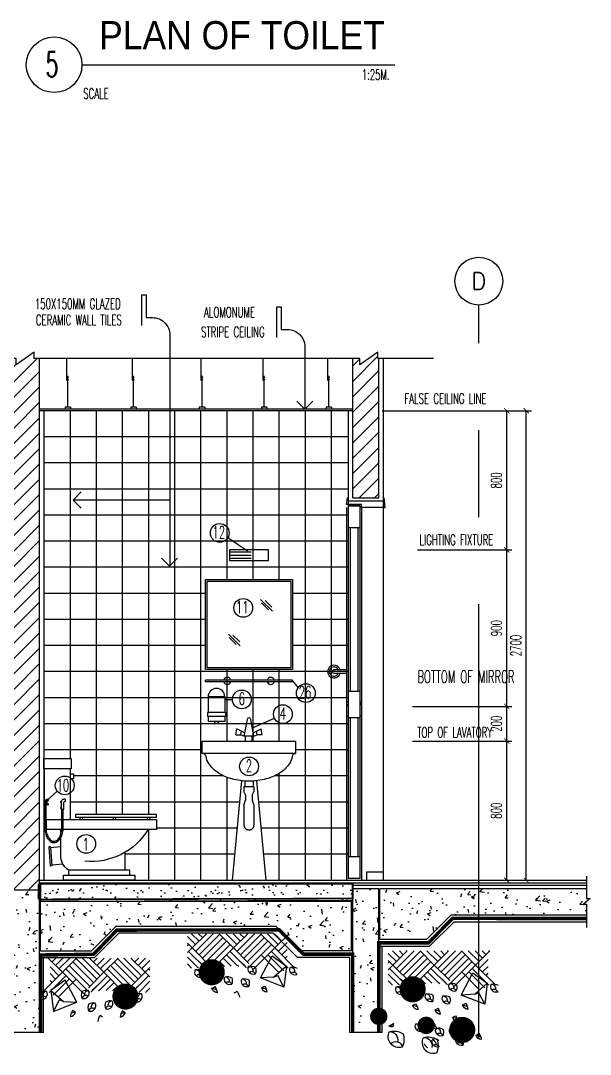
# Model space of a CAD drawing. Extents: x 417646.4 to 417675.2, y 43441 to 43460.9.
# Drawn here: x 417668.24 to 417671.51, y 43448.98 to 43454.93 of the extents above; entities that cross this region are included whole.
import ezdxf
from ezdxf.enums import TextEntityAlignment as Align

# ---------------------------------------------------------------- set-up
doc = ezdxf.new("R2010")
doc.units = 0
doc.header["$MEASUREMENT"] = 0
doc.header["$PDMODE"] = 3
doc.header["$PDSIZE"] = 0.1
doc.linetypes.add('CENTERX2', pattern=[4, 2.5, -0.5, 0.5, -0.5])
doc.linetypes.add('HIDDEN2', pattern=[0.1875, 0.125, -0.0625])
doc.layers.get('0').update_dxf_attribs({"linetype": 'CONTINUOUS'})
doc.layers.get('DEFPOINTS').update_dxf_attribs({"linetype": 'CONTINUOUS'})
for name, color, linetype in [('2', 2, 'CONTINUOUS'), ('AX', 6, 'CONTINUOUS'), ('AX-CR', 2, 'CONTINUOUS'), ('AX-TXT', 4, 'CONTINUOUS'), ('AXES', 11, 'CENTERX2'), ('Axisname', 6, 'CONTINUOUS'), ('Dimout', 4, 'CONTINUOUS'), ('DW', 7, 'CONTINUOUS'), ('ELE', 3, 'CONTINUOUS'), ('ELV', 7, 'CONTINUOUS'), ('FIX', 3, 'CONTINUOUS'), ('gravel', 11, 'CONTINUOUS'), ('Hatch', 11, 'CONTINUOUS'), ('K-FUR', 3, 'CONTINUOUS'), ('Plaster', 7, 'CONTINUOUS'), ('SANI', 2, 'CONTINUOUS'), ('Tile', 5, 'CONTINUOUS'), ('TITLE', 6, 'CONTINUOUS'), ('TXT', 2, 'CONTINUOUS'), ('TXT1', 2, 'CONTINUOUS'), ('WALL', 6, 'CONTINUOUS'), ('WallPartition', 2, 'CONTINUOUS'), ('Windows', 9, 'CONTINUOUS')]:
    doc.layers.add(name, color=color, linetype=linetype)
doc.styles.add('ROMANS', font='ROMANS.shx', dxfattribs={"width": 0.6})
doc.styles.add('TTXT', font='swisse.ttf', dxfattribs={"width": 0.6})
doc.dimstyles.new('R50', dxfattribs={"dimscale": 0, "dimtxt": 0.06, "dimasz": 0.03, "dimexe": 0.03, "dimexo": 0.03, "dimgap": 0.03, "dimtad": 1, "dimdec": 0, "dimlfac": 1000, "dimzin": 13, "dimdsep": 46, "dimtxsty": 'ROMANS', "dimblk": 'ARCHTICK', "dimcen": 0.09, "dimclrd": 4, "dimclre": 4, "dimclrt": 2, "dimadec": 0, "dimazin": 0, "dimtfac": 1, "dimtdec": 0, "dimtofl": 0, "dimtmove": 2, "dimatfit": 3, "dimldrblk": 'CLOSEDBLANK', "dimfxl": 0, "dimtolj": 1, "dimtzin": 0, "dimarcsym": 0})

# ---------------------------------------------------------------- blocks, each defined once
blk = doc.blocks.new('AXL')
at = {"layer": 'AX-CR'}
blk.add_circle((-350, 0), 350, dxfattribs=at)
at = {"layer": 'AX-TXT', "style": 'ROMANS'}
blk.add_attdef('AX', text='', height=250, dxfattribs=at).set_placement((-350, 0), align=Align.MIDDLE)
blk = doc.blocks.new('GAN')
for p, q in [((-0.0212, 0.1644), (-0.0212, 0.29)), ((-0.0155, 0.01), (-0.0155, 0.1918)), ((0, 0.01), (-0.031, 0.01)), ((-0.031, 0.01), (-0.031, 0)), ((0, 0.01), (0, 0))]:
    blk.add_line(p, q)
blk.add_lwpolyline([(-0.0118, 0.184), (-0.024, 0.1754), (-0.0113, 0.1703)])
blk = doc.blocks.new('A$C03B742BD')
at = {"layer": 'SANI'}
for p, q in [((0, 0.238), (0, 0.247)), ((0.003, 0.25), (0.01, 0.25)), ((0.1091, 0.234), (0.1003, 0.2428)), ((0.1155, 0.2404), (0.1067, 0.2492)), ((0.003, 0.235), (0.007, 0.235)), ((0.01, 0.192), (0.01, 0.232)), ((0.012, 0.19), (0.0205, 0.19)), ((0.0225, 0.192), (0.0225, 0.2375)), ((0.0225, 0.221), (0.0291, 0.197)), ((0.0225, 0.2172), (0.0282, 0.1967)), ((0.1091, 0.2324), (0.1003, 0.2237)), ((0.1155, 0.2261), (0.1067, 0.2173))]:
    blk.add_line(p, q, dxfattribs=at)
for points in [[(0.0225, 0.2283, 0.064258), (0.0248, 0.2292, 0.106392), (0.0269, 0.2311, 0.159292), (0.0277, 0.2335, 0.159292), (0.0269, 0.236, 0.106392), (0.0248, 0.2379, 0.066222), (0.0224, 0.2388, 0.057624)], [(0.12, 0.2271), (0.12, 0.09, -0.060702), (0.1156, 0.0539, -0.074102), (0.1043, 0.0264, -0.106911), (0.0852, 0.0059, -0.152771), (0.0663, 0, -0.152771), (0.0473, 0.0059, -0.106911), (0.0282, 0.0264, -0.074102), (0.0169, 0.0539, -0.060702), (0.0125, 0.09), (0.0125, 0.19)], [(0.1125, 0.2231), (0.1125, 0.09, -0.060702), (0.1083, 0.0557, -0.074102), (0.0978, 0.0302, -0.106911), (0.0809, 0.0121, -0.152771), (0.0663, 0.0075, -0.152771), (0.0516, 0.0121, -0.106911), (0.0347, 0.0302, -0.074102), (0.0242, 0.0557, -0.060702), (0.02, 0.09), (0.02, 0.19)], [(0.0225, 0.2303, 0.046557), (0.0238, 0.2309, 0.106392), (0.0253, 0.2323, 0.159292), (0.0257, 0.2335, 0.159292), (0.0253, 0.2348, 0.106392), (0.0238, 0.2362, 0.046557), (0.0225, 0.2367, 0.057624)]]:
    blk.add_lwpolyline(points, format="xyb", dxfattribs=at)
blk.add_circle((0.1163, 0.2332), 0.0072, dxfattribs=at)
for centre, radius, start, end in [((0.003, 0.247), 0.003, 90, 180), ((0.003, 0.238), 0.003, 180, 270), ((0.01, 0.2375), 0.0125, 0, 90), ((0.1035, 0.246), 0.0045, 45, 225), ((0.007, 0.232), 0.003, 0, 90), ((0.012, 0.192), 0.002, 180, 270), ((0.0205, 0.192), 0.002, 270, 0), ((0.0286, 0.1968), 0.0005, 194.53893, 16.23807), ((0.1035, 0.2205), 0.0045, 135, 315)]:
    blk.add_arc(centre, radius, start, end, dxfattribs=at)
blk = doc.blocks.new('COMP')
at = {"layer": 'FIX'}
for p, q in [((-0.0575, 0.6125), (-0.0575, 0.5833)), ((-0.0411, 0.6125), (-0.0575, 0.6125)), ((-0.0411, 0.35), (-0.0411, 0.6416)), ((0.1079, 0.35), (0.1079, 0.6416)), ((-0.0575, 0.5833), (-0.0411, 0.5833)), ((-0.5343, 0.3618), (-0.5343, 0.3792)), ((-0.5343, 0.3792), (-0.0685, 0.3792)), ((-0.5343, 0.3618), (-0.0685, 0.3618)), ((-0.4959, 0.35), (-0.4959, 0.3618)), ((-0.4825, 0.35), (-0.4825, 0.3618)), ((-0.301, 0.35), (-0.301, 0.3618)), ((-0.2876, 0.35), (-0.2876, 0.3618)), ((-0.1087, 0.35), (-0.1087, 0.3618)), ((-0.0953, 0.35), (-0.0953, 0.3618)), ((-0.0685, 0.3792), (-0.0685, 0.3618)), ((-0.5343, 0.35), (-0.5343, 0.2917)), ((0.1079, 0.35), (-0.5343, 0.35)), ((0.0971, 0.2917), (0.0971, 0.35)), ((-0.5343, 0.2917), (0.0971, 0.2917)), ((0.0146, 0.1458), (0.0146, 0.2917)), ((0.0146, 0.1914), (0.0738, 0.1873)), ((0.0741, 0.1923), (0.0665, 0.0825)), ((0.0741, 0.1923), (0.0841, 0.1916)), ((0.0841, 0.1916), (0.0765, 0.0818)), ((-0.3528, 0.1603), (-0.3528, 0.0583)), ((0.0027, 0.092), (0.0669, 0.0875)), ((0.0665, 0.0825), (0.0765, 0.0818)), ((-0.382, 0.0583), (-0.0292, 0.0583)), ((-0.382, 0.0292), (-0.382, 0.0583)), ((-0.0292, 0.0583), (-0.0292, 0.0292))]:
    blk.add_line(p, q, dxfattribs=at)
for points in [[(0.1117, 0.6416), (0.1117, 0.7), (-0.0449, 0.7), (-0.0449, 0.6416)], [(0, 0), (0, 0.0292), (-0.4111, 0.0292), (-0.4111, 0)]]:
    blk.add_lwpolyline(points, close=True, dxfattribs=at)
for centre, radius, start, end in [((-0.1594, 0.4916), 0.3837, 211.41144, 275.3446), ((-0.0802, 0.1385), 0.0951, 302.4712, 4.3987)]:
    blk.add_arc(centre, radius, start, end, dxfattribs=at)
blk = doc.blocks.new('A$C753C42D5')
at = {"layer": 'SANI', "linetype": 'Continuous'}
for p, q in [((0.2568, 0.9248), (0.2394, 0.8287)), ((0.2968, 0.8287), (0.2793, 0.9248)), ((0.1923, 0.8373), (0.1985, 0.8714)), ((0.1923, 0.8373), (0.2215, 0.8373)), ((0.225, 0.8568), (0.1985, 0.8714)), ((0.2215, 0.8373), (0.225, 0.8568)), ((0.2394, 0.8287), (0.2215, 0.8373)), ((0.2429, 0.8483), (0.225, 0.8568)), ((0.2933, 0.8483), (0.3112, 0.8568)), ((0.2968, 0.8287), (0.3147, 0.8373)), ((0.3112, 0.8568), (0.3377, 0.8714)), ((0.3147, 0.8373), (0.3112, 0.8568)), ((0.3439, 0.8373), (0.3147, 0.8373)), ((0.3439, 0.8373), (0.3377, 0.8714)), ((0.2968, 0.8287), (0.2394, 0.8287)), ((0.2489, 0.8), (0.2489, 0.8287)), ((0.2872, 0.8), (0.2872, 0.8287)), ((0.2252, 0.5724), (0.1713, 0)), ((0.3109, 0.5724), (0.3648, 0))]:
    blk.add_line(p, q, dxfattribs=at)
at = {"layer": 'SANI', "linetype": 'HIDDEN2'}
for p, q in [((0.2968, 0.5382), (0.2394, 0.5382)), ((0.2394, 0.5382), (0.2394, 0.5094)), ((0.2441, 0.57), (0.2441, 0.5382)), ((0.292, 0.57), (0.292, 0.5382)), ((0.2968, 0.5382), (0.2968, 0.5094)), ((0.2394, 0.5094), (0.2489, 0.4903)), ((0.2489, 0.4903), (0.2489, 0.4616)), ((0.2872, 0.4903), (0.2968, 0.5094)), ((0.2872, 0.4903), (0.2872, 0.4616)), ((0.2394, 0.4328), (0.2489, 0.4616)), ((0.2394, 0.4328), (0.2394, 0.3179)), ((0.2872, 0.4616), (0.2968, 0.4328)), ((0.2968, 0.4328), (0.2968, 0.3179))]:
    blk.add_line(p, q, dxfattribs=at)
at = {"layer": 'SANI', "linetype": 'Continuous'}
blk.add_lwpolyline([(0.5362, 0.8), (0.5362, 0.789), (0.5362, 0.7282), (0, 0.7282), (0, 0.789), (0, 0.8)], close=True, dxfattribs=at)
for points in [[(0.517, 0.7282, -0.000994), (0.517, 0.7278, -0.145509)], [(0.5158, 0.7124, -0.107261), (0.5003, 0.6716, -0.107169), (0.4442, 0.6162, -0.077294), (0.3677, 0.5829, -0.06439), (0.2685, 0.57, -0.06439), (0.1694, 0.5829, -0.077294), (0.0929, 0.6162, -0.107169), (0.0368, 0.6716, -0.107938), (0.0212, 0.7126, -0.000994)]]:
    blk.add_lwpolyline(points, format="xyb", dxfattribs=at)
for centre, radius, start, end in [((0.2681, 0.9226), 0.0115, 9.52728, 170.47272), ((0.0024, 0.709), 0.0191, 10.80776, 88.49148), ((0.5347, 0.709), 0.0191, 89.19364, 170.01956)]:
    blk.add_arc(centre, radius, start, end, dxfattribs=at)
at = {"layer": 'SANI', "linetype": 'HIDDEN2'}
blk.add_arc((0.2681, 0.3179), 0.0287, 180, 0, dxfattribs=at)
blk = doc.blocks.new('A$C22107CF4')
for p, q in [((0.1286, 0.2837), (0.0467, 0.3655)), ((0.0494, 0.3629), (0.052, 0.3655)), ((0.0692, 0.3431), (0.0916, 0.3655)), ((0.089, 0.3233), (0.1312, 0.3655)), ((0.1088, 0.3035), (0.1708, 0.3655)), ((0.1286, 0.2837), (0.2104, 0.3655)), ((0.3266, 0.2441), (0.2078, 0.3629)), ((0.3464, 0.2639), (0.2447, 0.3655)), ((0.3662, 0.2837), (0.2843, 0.3655)), ((0.287, 0.3629), (0.2896, 0.3655)), ((0.3068, 0.3431), (0.3292, 0.3655)), ((0.3266, 0.3233), (0.3688, 0.3655)), ((0.3464, 0.3035), (0.4084, 0.3655)), ((0.3662, 0.2837), (0.448, 0.3655)), ((0.5642, 0.2441), (0.4454, 0.3629)), ((0.584, 0.2639), (0.4823, 0.3655)), ((0.6038, 0.2837), (0.5219, 0.3655)), ((0.5246, 0.3629), (0.5272, 0.3655)), ((0.5444, 0.3431), (0.5668, 0.3655)), ((0.5642, 0.3233), (0.6064, 0.3655)), ((0.1088, 0.2639), (0.0574, 0.3153)), ((0.2844, 0.1675), (0.1484, 0.3035)), ((0.287, 0.2045), (0.1682, 0.3233)), ((0.3068, 0.2243), (0.188, 0.3431)), ((0.5048, 0.1847), (0.386, 0.3035)), ((0.5246, 0.2045), (0.4058, 0.3233)), ((0.5444, 0.2243), (0.4256, 0.3431)), ((0.584, 0.3035), (0.6308, 0.3504)), ((0.6038, 0.2837), (0.6308, 0.3108)), ((0.6308, 0.2962), (0.6236, 0.3035)), ((0.0126, 0.1677), (0.1286, 0.2837)), ((0.0522, 0.1677), (0.1484, 0.2639)), ((0.089, 0.2441), (0.0574, 0.2757)), ((0.0761, 0.152), (0.1682, 0.2441)), ((0.1077, 0.144), (0.2078, 0.2441)), ((0.2522, 0.1601), (0.1286, 0.2837)), ((0.2775, 0.195), (0.3662, 0.2837)), ((0.2911, 0.169), (0.386, 0.2639)), ((0.3425, 0.1808), (0.4058, 0.2441)), ((0.4822, 0.1677), (0.3662, 0.2837)), ((0.4877, 0.1677), (0.6038, 0.2837)), ((0.5273, 0.1677), (0.6236, 0.2639)), ((0.6308, 0.2566), (0.6038, 0.2837)), ((0.0692, 0.2243), (0.0574, 0.2361)), ((0.2998, 0.1806), (0.3237, 0.2045)), ((0.335, 0.1762), (0.3435, 0.1847)), ((0.3799, 0.1786), (0.4256, 0.2243)), ((0.4173, 0.1764), (0.4454, 0.2045)), ((0.4547, 0.1742), (0.4652, 0.1847)), ((0.4927, 0.1359), (0.5613, 0.2045)), ((0.5669, 0.1677), (0.6308, 0.2316)), ((0.6065, 0.1677), (0.6308, 0.192))]:
    blk.add_line(p, q)
for points in [[(0.0766, 0.0585), (0.2116, 0.111), (0.1441, 0.2385), (0.0616, 0.1785), (0.0766, 0.0585), (0.1112, 0.1244)], [(0.1343, 0.1163), (0.2116, 0.111), (0.1441, 0.2385), (0.0616, 0.1785), (0.1343, 0.1163), (0.1112, 0.1244)]]:
    blk.add_lwpolyline(points)
for centre, radius, start, end in [((0.2666, 0.1288), 0.0509, 76.03216, 121.14052), ((0.0263, 0.124), 0.0509, 76.03216, 121.14052), ((0.0105, 0.1589), 0.0317, 253.70906, 27.40145), ((0.0207, 0.1257), 0.0193, 42.45997, 171.80435), ((0.0385, 0.1494), 0.024, 89.57083, 192.73345), ((0.2876, 0.1547), 0.0506, 159.5756, 205.15216), ((0.2507, 0.1636), 0.0317, 253.70906, 27.40145), ((0.261, 0.1305), 0.0193, 42.45997, 171.80435), ((0.2787, 0.1542), 0.024, 89.57083, 192.73345), ((0.4022, 0.0685), 0.0509, 76.03216, 121.14052), ((0.5929, 0.1359), 0.0506, 159.5756, 205.15216), ((0.5718, 0.1099), 0.0509, 76.03216, 121.14052), ((0.556, 0.1448), 0.0317, 253.70906, 27.40145), ((0.5662, 0.1116), 0.0193, 42.45997, 171.80435), ((0.5839, 0.1354), 0.024, 89.57083, 192.73345), ((0.2409, 0.024), 0.0669, 143.51132, 175.91913), ((-0.5126, -1.1654), 1.4144, 59.59064, 60.35176), ((0.3258, 0.0823), 0.0506, 159.5756, 205.15216), ((0.3047, 0.0563), 0.0509, 76.03216, 121.14052), ((0.2889, 0.0912), 0.0317, 253.70906, 27.40145), ((0.2991, 0.058), 0.0193, 42.45997, 171.80435), ((0.3168, 0.0818), 0.024, 89.57083, 192.73345), ((0.4233, 0.0945), 0.0506, 159.5756, 205.15216), ((0.3864, 0.1034), 0.0317, 253.70906, 27.40145), ((0.3966, 0.0702), 0.0193, 42.45997, 171.80435), ((0.4143, 0.0939), 0.024, 89.57083, 192.73345), ((0.5272, 0.0216), 0.0669, 143.51132, 175.91913), ((-0.2263, -1.1678), 1.4144, 59.59064, 60.35176), ((0.1707, 0.0622), 0.0336, 275.8828, 346.64304), ((0.1707, 0.0622), 0.0336, 275.8828, 346.64304), ((0.2198, -0.0514), 0.1071, 98.87649, 112.94629), ((0.3991, -0.0048), 0.0669, 143.51132, 175.91913), ((-0.3544, -1.1942), 1.4144, 59.59064, 60.35176), ((0.457, 0.0598), 0.0336, 275.8828, 346.64304), ((0.457, 0.0598), 0.0336, 275.8828, 346.64304), ((0.5062, -0.0538), 0.1071, 98.87649, 112.94629)]:
    blk.add_arc(centre, radius, start, end)
at = {"layer": 'Hatch', "const_width": 0.075}
blk.add_lwpolyline([(0.4534, 0.144, 1), (0.5284, 0.144, 1)], format="xyb", close=True, dxfattribs=at)
blk = doc.blocks.new('A$C53BB0ABE')
for p, q in [((0.1286, 0.5089), (0.0467, 0.5908)), ((0.0494, 0.5881), (0.052, 0.5908)), ((0.1088, 0.4891), (0.0574, 0.5405)), ((0.0692, 0.5683), (0.0916, 0.5908)), ((0.089, 0.5485), (0.1312, 0.5908)), ((0.1088, 0.5287), (0.1708, 0.5908)), ((0.1286, 0.5089), (0.2104, 0.5908)), ((0.287, 0.4297), (0.1682, 0.5485)), ((0.3068, 0.4495), (0.188, 0.5683)), ((0.3266, 0.4693), (0.2078, 0.5881)), ((0.3464, 0.4891), (0.2447, 0.5908)), ((0.3662, 0.5089), (0.2843, 0.5908)), ((0.287, 0.5881), (0.2896, 0.5908)), ((0.3068, 0.5683), (0.3292, 0.5908)), ((0.3266, 0.5485), (0.3688, 0.5908)), ((0.3464, 0.5287), (0.4084, 0.5908)), ((0.3662, 0.5089), (0.448, 0.5908)), ((0.5246, 0.4297), (0.4058, 0.5485)), ((0.5444, 0.4495), (0.4256, 0.5683)), ((0.5642, 0.4693), (0.4454, 0.5881)), ((0.584, 0.4891), (0.4823, 0.5908)), ((0.6038, 0.5089), (0.5219, 0.5908)), ((0.5246, 0.5881), (0.5272, 0.5908)), ((0.5444, 0.5683), (0.5668, 0.5908)), ((0.5642, 0.5485), (0.6064, 0.5908)), ((0.584, 0.5287), (0.6308, 0.5756)), ((0.6038, 0.5089), (0.6308, 0.536)), ((0.0126, 0.3929), (0.1286, 0.5089)), ((0.0522, 0.3929), (0.1484, 0.4891)), ((0.089, 0.4693), (0.0574, 0.5009)), ((0.2522, 0.3853), (0.1286, 0.5089)), ((0.2844, 0.3927), (0.1484, 0.5287)), ((0.2775, 0.4202), (0.3662, 0.5089)), ((0.2911, 0.3942), (0.386, 0.4891)), ((0.4822, 0.3929), (0.3662, 0.5089)), ((0.5048, 0.4099), (0.386, 0.5287)), ((0.4877, 0.3929), (0.6038, 0.5089)), ((0.5273, 0.3929), (0.6236, 0.4891)), ((0.6308, 0.4819), (0.6038, 0.5089)), ((0.6308, 0.5215), (0.6236, 0.5287)), ((0.0692, 0.4495), (0.0574, 0.4613)), ((0.0761, 0.3773), (0.1682, 0.4693)), ((0.1077, 0.3692), (0.2078, 0.4693)), ((0.2998, 0.4059), (0.3237, 0.4297)), ((0.3425, 0.406), (0.4058, 0.4693)), ((0.3799, 0.4038), (0.4256, 0.4495)), ((0.4173, 0.4017), (0.4454, 0.4297)), ((0.4927, 0.3612), (0.5613, 0.4297)), ((0.5669, 0.3929), (0.6308, 0.4568)), ((0.6065, 0.3929), (0.6308, 0.4172)), ((0.335, 0.4014), (0.3435, 0.4099)), ((0.4547, 0.3995), (0.4652, 0.4099)), ((0.6038, 0.1716), (0.5993, 0.1716)), ((0.5993, 0.1716), (0.5993, 0.17)), ((0.5993, 0.17), (0.6008, 0.17)), ((0.6008, 0.17), (0.6008, 0.1685)), ((0.6023, 0.1655), (0.6023, 0.1579)), ((0.6023, 0.1579), (0.6054, 0.1564)), ((0.6054, 0.17), (0.6038, 0.1716)), ((0.6069, 0.1685), (0.6054, 0.17)), ((0.6054, 0.1564), (0.6069, 0.1549)), ((0.6084, 0.167), (0.6069, 0.1685)), ((0.6069, 0.1549), (0.6084, 0.1534)), ((0.6099, 0.167), (0.6084, 0.167)), ((0.6084, 0.1534), (0.6175, 0.1534)), ((0.6114, 0.1655), (0.6099, 0.167)), ((0.6129, 0.164), (0.6114, 0.1655)), ((0.616, 0.164), (0.6129, 0.164)), ((0.6175, 0.1625), (0.616, 0.164)), ((0.6205, 0.1625), (0.6175, 0.1625)), ((0.6175, 0.1534), (0.619, 0.1549)), ((0.619, 0.1549), (0.622, 0.1549)), ((0.6205, 0.1609), (0.6205, 0.1625)), ((0.6236, 0.1609), (0.6205, 0.1609)), ((0.622, 0.1564), (0.6236, 0.1579)), ((0.622, 0.1549), (0.622, 0.1564)), ((0.6236, 0.1579), (0.6236, 0.1609)), ((0.1652, 0.1106), (0.1667, 0.1091)), ((0.1667, 0.1091), (0.1758, 0.1091)), ((0.1758, 0.1091), (0.1773, 0.1106)), ((0.1773, 0.1106), (0.1804, 0.1106)), ((0.4049, 0.033), (0.4273, 0.0554))]:
    blk.add_line(p, q)
for points in [[(0.0766, 0.2837), (0.2116, 0.3362), (0.1441, 0.4638), (0.0616, 0.4038), (0.0766, 0.2837), (0.1112, 0.3497)], [(0.1343, 0.3416), (0.2116, 0.3362), (0.1441, 0.4638), (0.0616, 0.4038), (0.1343, 0.3416), (0.1112, 0.3497)]]:
    blk.add_lwpolyline(points)
for centre, radius, start, end in [((0.0263, 0.3493), 0.0509, 76.03216, 121.14052), ((0.0105, 0.3841), 0.0317, 253.70906, 27.40145), ((0.0207, 0.3509), 0.0193, 42.45997, 171.80435), ((0.0385, 0.3747), 0.024, 89.57083, 192.73345), ((0.2876, 0.38), 0.0506, 159.5756, 205.15216), ((0.2666, 0.354), 0.0509, 76.03216, 121.14052), ((0.2507, 0.3889), 0.0317, 253.70906, 27.40145), ((0.261, 0.3557), 0.0193, 42.45997, 171.80435), ((0.2787, 0.3794), 0.024, 89.57083, 192.73345), ((0.5929, 0.3611), 0.0506, 159.5756, 205.15216), ((0.5718, 0.3352), 0.0509, 76.03216, 121.14052), ((0.556, 0.37), 0.0317, 253.70906, 27.40145), ((0.5839, 0.3606), 0.024, 89.57083, 192.73345), ((0.3258, 0.3075), 0.0506, 159.5756, 205.15216), ((0.3047, 0.2816), 0.0509, 76.03216, 121.14052), ((0.2889, 0.3164), 0.0317, 253.70906, 27.40145), ((0.2991, 0.2833), 0.0193, 42.45997, 171.80435), ((0.3168, 0.307), 0.024, 89.57083, 192.73345), ((0.4233, 0.3197), 0.0506, 159.5756, 205.15216), ((0.4022, 0.2938), 0.0509, 76.03216, 121.14052), ((0.3864, 0.3286), 0.0317, 253.70906, 27.40145), ((0.3966, 0.2954), 0.0193, 42.45997, 171.80435), ((0.4143, 0.3192), 0.024, 89.57083, 192.73345), ((0.5662, 0.3369), 0.0193, 42.45997, 171.80435), ((0.2409, 0.2493), 0.0669, 143.51132, 175.91913), ((0.1707, 0.2874), 0.0336, 275.8828, 346.64304), ((0.1707, 0.2874), 0.0336, 275.8828, 346.64304), ((0.2198, 0.1738), 0.1071, 98.87649, 112.94629), ((-0.5126, -0.9402), 1.4144, 59.59064, 60.35176), ((0.3991, 0.2205), 0.0669, 143.51132, 175.91913), ((0.3289, 0.2586), 0.0336, 275.8828, 346.64304), ((0.3289, 0.2586), 0.0336, 275.8828, 346.64304), ((0.3781, 0.145), 0.1071, 98.87649, 112.94629), ((-0.3544, -0.969), 1.4144, 59.59064, 60.35176), ((0.5272, 0.2468), 0.0669, 143.51132, 175.91913), ((0.457, 0.285), 0.0336, 275.8828, 346.64304), ((0.457, 0.285), 0.0336, 275.8828, 346.64304), ((0.5062, 0.1714), 0.1071, 98.87649, 112.94629), ((-0.2263, -0.9426), 1.4144, 59.59064, 60.35176), ((0.2342, 0.1849), 0.0506, 159.5756, 205.15216), ((0.1973, 0.1938), 0.0317, 253.70906, 27.40145), ((0.2076, 0.1607), 0.0193, 42.45997, 171.80435), ((0.2974, 0.1777), 0.0669, 143.51132, 175.91913), ((0.2272, 0.2159), 0.0336, 275.8828, 346.64304), ((0.2272, 0.2159), 0.0336, 275.8828, 346.64304), ((0.2764, 0.1023), 0.1071, 98.87649, 112.94629), ((-0.4561, -1.0117), 1.4144, 59.59064, 60.35176), ((0.2641, 0.1182), 0.0309, 145.67748, 215.12966), ((0.2643, 0.1135), 0.0339, 70.06393, 139.32745), ((0.2477, 0.1308), 0.0317, 253.70906, 27.40145), ((0.2757, 0.1214), 0.024, 89.57083, 192.73345), ((0.364, 0.1228), 0.0506, 159.5756, 205.15216), ((0.343, 0.0969), 0.0509, 76.03216, 121.14052), ((0.3271, 0.1317), 0.0317, 253.70906, 27.40145), ((0.3551, 0.1223), 0.024, 89.57083, 192.73345), ((0.4217, 0.1339), 0.0669, 143.51132, 175.91913), ((0.3515, 0.172), 0.0336, 275.8828, 346.64304), ((0.3515, 0.172), 0.0336, 275.8828, 346.64304), ((0.4007, 0.0584), 0.1071, 98.87649, 112.94629), ((-0.3318, -1.0556), 1.4144, 59.59064, 60.35176), ((0.4809, 0.1473), 0.0506, 159.5756, 205.15216), ((0.444, 0.1562), 0.0317, 253.70906, 27.40145), ((0.4542, 0.123), 0.0193, 42.45997, 171.80435), ((0.4719, 0.1468), 0.024, 89.57083, 192.73345), ((0.5997, 0.0276), 0.1018, 76.03216, 121.14052), ((0.568, 0.0973), 0.0634, 253.70906, 27.40145), ((0.6239, 0.0785), 0.048, 89.57083, 192.73345), ((0.1633, 0.075), 0.0669, 143.51132, 175.91913), ((0.0931, 0.1132), 0.0336, 275.8828, 346.64304), ((0.0931, 0.1132), 0.0336, 275.8828, 346.64304), ((0.1423, -0.0004), 0.1071, 98.87649, 112.94629), ((-0.5902, -1.1144), 1.4144, 59.59064, 60.35176), ((0.247, 0.0605), 0.0669, 143.51132, 175.91913), ((0.1768, 0.0987), 0.0336, 275.8828, 346.64304), ((0.1768, 0.0987), 0.0336, 275.8828, 346.64304), ((0.2259, -0.0149), 0.1071, 98.87649, 112.94629), ((-0.5065, -1.1289), 1.4144, 59.59064, 60.35176), ((0.2488, 0.0686), 0.0506, 159.5756, 205.15216), ((0.2277, 0.0426), 0.0509, 76.03216, 121.14052), ((0.2119, 0.0775), 0.0317, 253.70906, 27.40145), ((0.2221, 0.0443), 0.0193, 42.45997, 171.80435), ((0.2398, 0.0681), 0.024, 89.57083, 192.73345), ((0.258, 0.0977), 0.0193, 42.45997, 171.80435), ((0.3374, 0.0986), 0.0193, 42.45997, 171.80435), ((0.347, 0.0689), 0.0317, 253.70906, 27.40145), ((0.3641, 0.0592), 0.0267, 65.59916, 147.40224), ((0.4454, 0.0455), 0.1012, 159.5756, 205.15216), ((0.4033, -0.0063), 0.1018, 76.03216, 121.14052), ((0.5126, -0.0328), 0.1801, 139.75143, 152.5428), ((0.3716, 0.0634), 0.0634, 253.70906, 27.40145), ((0.4275, 0.0445), 0.048, 89.57083, 192.73345), ((0.6418, 0.0795), 0.1012, 159.5756, 205.15216), ((0.5884, 0.031), 0.0386, 42.45997, 171.80435), ((0.3603, 0.0256), 0.0257, 64.36812, 149.89619)]:
    blk.add_arc(centre, radius, start, end)
at = {"layer": 'Hatch'}
for points, const_width in [([(0.4534, 0.3692, 1), (0.5284, 0.3692, 1)], 0.075), ([(0.6603, 0.2138, 1), (0.7103, 0.2138, 1)], 0.05), ([(0.1682, 0.136, 1), (0.2432, 0.136, 1)], 0.075), ([(0.3881, 0.162, 1), (0.4381, 0.162, 1)], 0.05)]:
    blk.add_lwpolyline(points, format="xyb", close=True, dxfattribs=dict(at, const_width=const_width))
blk = doc.blocks.new('walling')
at = {"layer": 'ELV'}
blk.add_line((0.1363, -1.1797), (-0.4198, -1.1797), dxfattribs=at)
blk.add_lwpolyline([(-0.025, -0.176), (-0.025, 0), (0, 0), (0, -0.1306), (0.0363, -0.1306, -0.414214), (0.1363, -0.2306), (0.1363, -1.5582)], format="xyb", dxfattribs=at)
at = {"layer": 'WALL'}
for p, q in [((-0.4198, -1.1797), (-0.3736, -1.1334)), ((-0.4198, -1.1797), (-0.3736, -1.2259)), ((0.1345, -1.56), (0.0882, -1.5137)), ((0.1345, -1.56), (0.1808, -1.5137))]:
    blk.add_line(p, q, dxfattribs=at)
at = {"layer": 'TXT', "style": 'ROMANS', "width": 0.6}
for s, p in [('150X150MM GLAZED', (-0.639, -0.0816)), ('CERAMIC WALL TILES', (-0.6331, -0.1746))]:
    blk.add_text(s, height=0.06, dxfattribs=at).set_placement(p)
blk = doc.blocks.new('_ARCHTICK')
at = {"color": 0, "linetype": 'ByBlock', "const_width": 0.15}
blk.add_lwpolyline([(-0.5, -0.5), (0.5, 0.5)], dxfattribs=at)
blk = doc.blocks.new('*D166')
at = {"layer": 'DEFPOINTS', "color": 0}
for p in [(417670.459, 43450.7852), (417671.031, 43450.7852), (417670.2852, 43449.9849)]:
    blk.add_point(p, dxfattribs=at)
at = {"layer": 'Dimout', "color": 4, "lineweight": -2}
for p, q in [((417670.489, 43450.7852), (417671.061, 43450.7852)), ((417671.031, 43449.9849), (417671.031, 43450.7852)), ((417670.3152, 43449.9849), (417671.061, 43449.9849))]:
    blk.add_line(p, q, dxfattribs=at)
at = {"layer": 'Dimout', "color": 4, "lineweight": -2, "xscale": 0.03, "yscale": 0.03, "zscale": 0.03}
for p, rotation in [((417671.031, 43450.7852), 90), ((417671.031, 43449.9849), 270)]:
    blk.add_blockref('_ARCHTICK', p, dxfattribs=dict(at, rotation=rotation))
at = {"layer": 'Dimout', "color": 2, "insert": (417670.971, 43450.385), "char_height": 0.06, "attachment_point": 5, "rotation": 90, "style": 'ROMANS'}
blk.add_mtext('\\A1;800', dxfattribs=at)
blk = doc.blocks.new('_ClosedBlank')
at = {"color": 0, "linetype": 'ByBlock', "lineweight": -2}
for p, q in [((-1, 0.17), (0, 0)), ((-1, 0.17), (-1, -0.17)), ((0, 0), (-1, -0.17))]:
    blk.add_line(p, q, dxfattribs=at)
blk = doc.blocks.new('*D167')
at = {"layer": 'DEFPOINTS', "color": 0}
for p in [(417670.459, 43450.9852), (417671.031, 43450.9852), (417670.459, 43450.7852)]:
    blk.add_point(p, dxfattribs=at)
at = {"layer": 'Dimout', "color": 4, "lineweight": -2}
for p, q in [((417670.489, 43450.9852), (417671.061, 43450.9852)), ((417671.031, 43450.7852), (417671.031, 43450.9852)), ((417670.489, 43450.7852), (417671.061, 43450.7852))]:
    blk.add_line(p, q, dxfattribs=at)
at = {"layer": 'Dimout', "color": 4, "lineweight": -2, "xscale": 0.03, "yscale": 0.03, "zscale": 0.03}
for p, rotation in [((417671.031, 43450.9852), 90), ((417671.031, 43450.7852), 270)]:
    blk.add_blockref('_ARCHTICK', p, dxfattribs=dict(at, rotation=rotation))
at = {"layer": 'Dimout', "color": 2, "insert": (417670.971, 43450.8852), "char_height": 0.06, "attachment_point": 5, "rotation": 90, "style": 'ROMANS'}
blk.add_mtext('\\A1;200', dxfattribs=at)
blk = doc.blocks.new('*D168')
at = {"layer": 'DEFPOINTS', "color": 0}
for p in [(417670.489, 43451.8848), (417671.031, 43451.8848), (417670.459, 43450.9852)]:
    blk.add_point(p, dxfattribs=at)
at = {"layer": 'Dimout', "color": 4, "lineweight": -2}
for p, q in [((417670.519, 43451.8848), (417671.061, 43451.8848)), ((417671.031, 43450.9852), (417671.031, 43451.8848)), ((417670.489, 43450.9852), (417671.061, 43450.9852))]:
    blk.add_line(p, q, dxfattribs=at)
at = {"layer": 'Dimout', "color": 4, "lineweight": -2, "xscale": 0.03, "yscale": 0.03, "zscale": 0.03}
for p, rotation in [((417671.031, 43451.8848), 90), ((417671.031, 43450.9852), 270)]:
    blk.add_blockref('_ARCHTICK', p, dxfattribs=dict(at, rotation=rotation))
at = {"layer": 'Dimout', "color": 2, "insert": (417670.971, 43451.435), "char_height": 0.06, "attachment_point": 5, "rotation": 90, "style": 'ROMANS'}
blk.add_mtext('\\A1;900', dxfattribs=at)
blk = doc.blocks.new('*D169')
at = {"layer": 'DEFPOINTS', "color": 0}
for p in [(417670.2852, 43452.6849), (417671.031, 43452.6849), (417670.489, 43451.8848)]:
    blk.add_point(p, dxfattribs=at)
at = {"layer": 'Dimout', "color": 4, "lineweight": -2}
for p, q in [((417670.3152, 43452.6849), (417671.061, 43452.6849)), ((417671.031, 43451.8848), (417671.031, 43452.6849)), ((417670.519, 43451.8848), (417671.061, 43451.8848))]:
    blk.add_line(p, q, dxfattribs=at)
at = {"layer": 'Dimout', "color": 4, "lineweight": -2, "xscale": 0.03, "yscale": 0.03, "zscale": 0.03}
for p, rotation in [((417671.031, 43452.6849), 90), ((417671.031, 43451.8848), 270)]:
    blk.add_blockref('_ARCHTICK', p, dxfattribs=dict(at, rotation=rotation))
at = {"layer": 'Dimout', "color": 2, "insert": (417670.971, 43452.2848), "char_height": 0.06, "attachment_point": 5, "rotation": 90, "style": 'ROMANS'}
blk.add_mtext('\\A1;800', dxfattribs=at)
blk = doc.blocks.new('*D170')
at = {"layer": 'DEFPOINTS', "color": 0}
for p in [(417670.489, 43452.6849), (417671.1434, 43452.6849), (417670.489, 43449.9849)]:
    blk.add_point(p, dxfattribs=at)
at = {"layer": 'Dimout', "color": 4, "lineweight": -2}
for p, q in [((417670.519, 43452.6849), (417671.1734, 43452.6849)), ((417671.1434, 43449.9849), (417671.1434, 43452.6849)), ((417670.519, 43449.9849), (417671.1734, 43449.9849))]:
    blk.add_line(p, q, dxfattribs=at)
at = {"layer": 'Dimout', "color": 4, "lineweight": -2, "xscale": 0.03, "yscale": 0.03, "zscale": 0.03}
for p, rotation in [((417671.1434, 43452.6849), 90), ((417671.1434, 43449.9849), 270)]:
    blk.add_blockref('_ARCHTICK', p, dxfattribs=dict(at, rotation=rotation))
at = {"layer": 'Dimout', "color": 2, "insert": (417671.0834, 43451.3349), "char_height": 0.06, "attachment_point": 5, "rotation": 90, "style": 'ROMANS'}
blk.add_mtext('\\A1;2700', dxfattribs=at)
blk = doc.blocks.new('ceil')
at = {"layer": 'ELV'}
blk.add_lwpolyline([(-0.1613, 0.4121), (-0.1613, 0.5881), (-0.1363, 0.5881), (-0.1363, 0.4575), (-0.1, 0.4575, -0.414214), (0, 0.3575), (0, 0)], format="xyb", dxfattribs=at)
at = {"layer": 'WALL'}
blk.add_lwpolyline([(0.0463, 0.0463), (0, 0), (-0.0463, 0.0463)], dxfattribs=at)
at = {"layer": 'TXT', "style": 'ROMANS', "width": 0.6}
for s, p in [('ALOMONUME', (-0.5788, 0.5268)), (' STRIPE CEILING', (-0.6209, 0.4135))]:
    blk.add_text(s, height=0.06, dxfattribs=at).set_placement(p)

msp = doc.modelspace()

# ---------------------------------------------------------------- hatches: boundary and pattern name
at = {"layer": 'Hatch'}
h = msp.add_hatch(dxfattribs=at)
h.set_pattern_fill('ANSI31', color=256, scale=0.5, style=0)
h.set_pattern_definition([(45, (-96.415513, -53.1361), (-0.044194173824, 0.044194173824), [])])
h.paths.add_polyline_path([(417670.2956, 43452.9849), (417670.2901, 43452.9849), (417670.2901, 43453.0221), (417670.1872, 43452.9493), (417670.1872, 43452.9849), (417670.1456, 43452.9849), (417670.1456, 43452.1849), (417670.2956, 43452.1849)])
h.paths.add_polyline_path([(417668.3456, 43452.9849), (417668.3144, 43452.9849), (417668.3144, 43453.0221), (417668.2114, 43452.9493), (417668.2114, 43452.9849), (417668.1956, 43452.9849), (417668.1956, 43449.9299), (417668.3456, 43449.9299), (417668.3456, 43449.9649)])
at = {"layer": 'Windows'}
h = msp.add_hatch(dxfattribs=at)
h.set_pattern_fill('AR-SAND', color=256, scale=0.05, style=0)
h.set_pattern_definition([(37.5, (-96.41551, -53.1361), (-0.003149667905, 0.09634118845), [0, -0.076, 0, -0.085, 0, -0.08125]), (7.5, (-96.41551, -53.1361), (0.088488835263, 0.14110730326), [0, -0.041, 0, -0.0685, 0, -0.02625]), (327.5, (-96.47701, -53.1361), (0.155707093088, 0.000282952677), [0, -0.025, 0, -0.09, 0, -0.1175]), (317.5, (-96.47701, -53.1361), (0.15030633023, 0.043883778247), [0, -0.0125, 0, -0.059, 0, -0.0675])])
h.paths.add_polyline_path([(417670.1456, 43449.9649), (417668.3512, 43449.9649), (417668.3512, 43449.8649), (417670.1456, 43449.8649)])
h = msp.add_hatch(dxfattribs=at)
h.set_pattern_fill('AR-CONC', color=256, scale=0.03, style=0)
h.set_pattern_definition([(50, (-96.41551, -53.1361), (0.21517805478, -0.018825640495), [0.0225, -0.2475]), (355, (-96.41551, -53.1361), (-0.04162540008, 0.22565764011), [0.018, -0.198]), (100.4514, (-96.39758, -53.13767), (0.17355281451, 0.20683186262), [0.019122057, -0.2103426336]), (46.1842, (-96.4155, -53.0761), (0.32017231459, -0.0496557043), [0.03375, -0.37125]), (96.6356, (-96.38883, -53.08024), (0.28039881166, 0.29223536127), [0.0286830864, -0.3155139]), (351.1842, (-96.4155, -53.0761), (0.28039858354, 0.29223558028), [0.027, -0.297]), (21, (-96.38551, -53.0911), (0.179072115636, -0.1207856672), [0.0225, -0.2475]), (326, (-96.38551, -53.0911), (0.07299459958, 0.21754501351), [0.018, -0.198]), (71.4514, (-96.3706, -53.10117), (0.25206678857, 0.09675914901), [0.019122057, -0.2103426336]), (37.5, (-96.41551, -53.1361), (0.003647956595, 0.09986815615), [0, -0.1956, 0, -0.201, 0, -0.19875]), (7.5, (-96.41551, -53.1361), (0.078920861233, 0.118323513565), [0, -0.1146, 0, -0.1911, 0, -0.07575]), (327.5, (-96.48241, -53.1361), (0.160146730852, -0.00676646152), [0, -0.075, 0, -0.234, 0, -0.3105]), (317.5, (-96.51241, -53.1361), (0.174955850803, 0.0300314947), [0, -0.0975, 0, -0.1554, 0, -0.2205])])
h.paths.add_polyline_path([(417671.5113, 43449.8801), (417671.4887, 43449.8801), (417671.4887, 43449.9349), (417670.8706, 43449.9349), (417670.8706, 43449.7849), (417671.4887, 43449.7849), (417671.4887, 43449.8477), (417671.4722, 43449.8477)])
h.paths.add_polyline_path([(417670.8706, 43449.9349), (417670.3019, 43449.9349), (417670.3019, 43449.6449), (417670.5696, 43449.6449), (417670.7096, 43449.7849), (417670.8706, 43449.7849)])
h.paths.add_polyline_path([(417670.2956, 43449.9349), (417670.1456, 43449.9349), (417670.1456, 43449.8649), (417670.1456, 43449.8649), (417670.1456, 43449.5799), (417670.1456, 43449.1092), (417670.2956, 43449.1092)])
h.paths.add_polyline_path([(417670.1392, 43449.8649), (417668.3512, 43449.8649), (417668.3512, 43449.5799), (417668.6448, 43449.5799), (417668.7848, 43449.7199), (417669.7056, 43449.7199), (417669.8456, 43449.5799), (417670.1392, 43449.5799)])
h.paths.add_polyline_path([(417668.3456, 43449.8749), (417668.3456, 43449.9299), (417668.1956, 43449.9299), (417668.1956, 43449.1092), (417668.3456, 43449.1092)])
h.paths.add_polyline_path([(417668.1904, 43449.9299), (417667.1456, 43449.9299), (417667.1456, 43449.8801), (417667.1681, 43449.8801), (417667.1291, 43449.8477), (417667.1456, 43449.8477), (417667.1456, 43449.7799), (417667.7556, 43449.7799), (417667.8956, 43449.6399), (417668.1904, 43449.6399)])

# ---------------------------------------------------------------- linework, layer by layer
for p, q in [((417670.1456, 43452.6949), (417668.3456, 43452.6949)), ((417670.1456, 43452.6849), (417668.3456, 43452.6849)), ((417669.572, 43450.2849), (417669.5716, 43450.2849))]:
    msp.add_line(p, q)
at = {"layer": '2'}
for p, q in [((417670.2274, 43449.9849), (417670.2274, 43450.0329)), ((417670.2274, 43450.0329), (417670.3216, 43450.0329)), ((417670.3216, 43450.0329), (417670.3216, 43449.9849)), ((417668.1956, 43449.9299), (417668.3456, 43449.9299)), ((417670.1456, 43449.1092), (417670.1456, 43449.9349)), ((417670.1456, 43449.5799), (417670.1456, 43449.9349)), ((417670.2956, 43449.9349), (417670.1456, 43449.9349)), ((417670.2956, 43449.1092), (417670.2956, 43449.9349)), ((417671.4887, 43449.9349), (417670.3019, 43449.9349)), ((417670.3019, 43449.6449), (417670.3019, 43449.9349)), ((417668.3456, 43449.1092), (417668.3456, 43449.8749)), ((417668.3512, 43449.8649), (417670.1392, 43449.8699)), ((417668.3512, 43449.5799), (417668.3512, 43449.8649)), ((417670.1392, 43449.5799), (417670.1392, 43449.8699)), ((417670.5696, 43449.6449), (417670.7096, 43449.7849)), ((417671.4887, 43449.7849), (417670.7096, 43449.7849)), ((417668.6448, 43449.5799), (417668.7848, 43449.7199)), ((417669.7056, 43449.7199), (417668.7848, 43449.7199)), ((417669.8456, 43449.5799), (417669.7056, 43449.7199)), ((417670.5861, 43449.6049), (417670.7261, 43449.7449)), ((417671.4887, 43449.7449), (417670.7261, 43449.7449)), ((417668.6614, 43449.5399), (417668.8014, 43449.6799)), ((417669.689, 43449.6799), (417668.8014, 43449.6799)), ((417669.829, 43449.5399), (417669.689, 43449.6799)), ((417670.5696, 43449.6449), (417670.3019, 43449.6449)), ((417670.5861, 43449.6049), (417670.2896, 43449.6049)), ((417670.3156, 43449.1092), (417670.3156, 43449.6049)), ((417668.3456, 43449.1406), (417668.3456, 43449.5349)), ((417668.3512, 43449.5799), (417668.6448, 43449.5799)), ((417668.362, 43449.5399), (417668.6614, 43449.5399)), ((417668.368, 43449.1092), (417668.368, 43449.5399)), ((417670.1284, 43449.5399), (417669.829, 43449.5399)), ((417670.1392, 43449.5799), (417669.8456, 43449.5799)), ((417670.1284, 43449.1092), (417670.1284, 43449.5399)), ((417668.368, 43449.1092), (417668.1756, 43449.1092)), ((417670.3156, 43449.1092), (417670.1284, 43449.1092))]:
    msp.add_line(p, q, dxfattribs=at)
at = {"layer": 'AXES'}
msp.add_line((417670.8706, 43449.0729), (417670.8706, 43453.2933), dxfattribs=at)
at = {"layer": 'Axisname'}
msp.add_line((417668.5897, 43454.6751), (417670.3875, 43454.6751), dxfattribs=at)
at = {"layer": 'DW'}
for p, q in [((417669.4288, 43451.9562), (417669.5408, 43451.8805)), ((417669.7996, 43451.1313), (417669.8321, 43451.0926)), ((417669.4107, 43451.025), (417669.4546, 43451.025)), ((417669.5696, 43450.8616), (417669.6954, 43450.918)), ((417668.4481, 43450.4968), (417668.3787, 43450.4349))]:
    msp.add_line(p, q, dxfattribs=at)
at = {"layer": 'ELE'}
msp.add_lwpolyline([(417670.6105, 43452.9849), (417670.2901, 43452.9849), (417670.2901, 43453.0221), (417670.1872, 43452.9493), (417670.1872, 43452.9849), (417668.3144, 43452.9849), (417668.3144, 43453.0221), (417668.2114, 43452.9493), (417668.2114, 43452.9849), (417668.0579, 43452.9849)], dxfattribs=at)
at = {"layer": 'FIX'}
for p, q in [((417669.6843, 43451.5329), (417669.6166, 43451.6005)), ((417669.6621, 43451.5403), (417669.6216, 43451.5809)), ((417669.6818, 43451.555), (417669.6425, 43451.5944)), ((417669.4987, 43451.3332), (417669.431, 43451.4008)), ((417669.4765, 43451.3405), (417669.4359, 43451.3811)), ((417669.4962, 43451.3553), (417669.4569, 43451.3947))]:
    msp.add_line(p, q, dxfattribs=at)
at = {"layer": 'FIX', "color": 2}
for p, q in [((417669.2996, 43451.1258), (417669.2996, 43451.1367)), ((417669.7996, 43451.1367), (417669.2996, 43451.1367)), ((417669.7996, 43451.1258), (417669.7996, 43451.1367)), ((417669.7996, 43451.1258), (417669.2996, 43451.1258))]:
    msp.add_line(p, q, dxfattribs=at)
for points in [[(417669.7996, 43451.7149), (417669.7996, 43451.1972), (417669.2996, 43451.1972), (417669.2996, 43451.7149)], [(417669.7896, 43451.7049), (417669.7896, 43451.2072), (417669.3096, 43451.2072), (417669.3096, 43451.7049)]]:
    msp.add_lwpolyline(points, close=True, dxfattribs=at)
at = {"layer": 'FIX'}
msp.add_lwpolyline([(417670.1105, 43451.1944), (417670.038, 43451.1944, 1), (417670.038, 43451.1754), (417670.1105, 43451.1754)], format="xyb", dxfattribs=at)
at = {"layer": 'FIX', "color": 2}
for centre in [(417669.3816, 43451.9823), (417669.5168, 43451.5514), (417669.5085, 43451.025), (417669.8762, 43451.0615), (417669.7446, 43450.9401), (417669.5499, 43450.6397), (417668.4905, 43450.5303), (417668.6144, 43450.1941)]:
    msp.add_circle(centre, 0.054, dxfattribs=at)
at = {"layer": 'FIX'}
for radius, start, end in [(0.0366, 15.06895, 344.93105), (0.0266, 20.95176, 339.04824)]:
    msp.add_arc((417670.038, 43451.1849), radius, start, end, dxfattribs=at)
at = {"layer": 'FIX', "color": 2}
for centre, start, end in [((417669.4246, 43451.1313), 15.20227, 164.79773), ((417669.6746, 43451.1313), 15.20227, 164.79773), ((417669.4246, 43451.1313), 195.20227, 344.79773), ((417669.6746, 43451.1313), 195.20227, 344.79773)]:
    msp.add_arc(centre, 0.0206, start, end, dxfattribs=at)
at = {"layer": 'Hatch', "linetype": 'HIDDEN2'}
for p, q in [((417669.4371, 43451.8729), (417669.6621, 43451.8729)), ((417669.4371, 43451.8549), (417669.6621, 43451.8549)), ((417669.4371, 43451.8369), (417669.6621, 43451.8369))]:
    msp.add_line(p, q, dxfattribs=at)
at = {"layer": 'Plaster'}
for p, q in [((417670.3216, 43452.9849), (417670.3216, 43449.9849)), ((417668.3716, 43452.6849), (417668.3716, 43449.9849)), ((417670.1196, 43452.6849), (417670.1196, 43450.6273)), ((417670.1196, 43452.1466), (417670.196, 43452.1466)), ((417669.5716, 43450.5914), (417669.5716, 43450.5903)), ((417669.5716, 43450.2849), (417669.5716, 43450.2844)), ((417668.3456, 43449.9849), (417671.4887, 43449.9849)), ((417668.3456, 43449.9699), (417671.4887, 43449.9699)), ((417668.3513, 43449.9649), (417670.1456, 43449.9649)), ((417671.4887, 43449.9549), (417670.1456, 43449.9549))]:
    msp.add_line(p, q, dxfattribs=at)
at = {"layer": 'SANI'}
for p, q in [((417669.3148, 43451.0405), (417669.3148, 43450.9495)), ((417669.4107, 43451.0405), (417669.3148, 43451.0405)), ((417669.4107, 43451.0405), (417669.4107, 43450.9495)), ((417669.311, 43450.9495), (417669.311, 43450.9265)), ((417669.4146, 43450.9495), (417669.311, 43450.9495)), ((417669.4146, 43450.9495), (417669.4146, 43450.9265)), ((417669.4146, 43450.9265), (417669.311, 43450.9265)), ((417669.3148, 43450.9265), (417669.3148, 43450.8981)), ((417669.4107, 43450.8981), (417669.3148, 43450.8981)), ((417669.3522, 43450.8981), (417669.3522, 43450.8866)), ((417669.3733, 43450.8981), (417669.3733, 43450.8866)), ((417669.4107, 43450.9265), (417669.4107, 43450.8981)), ((417669.3733, 43450.8866), (417669.3522, 43450.8866))]:
    msp.add_line(p, q, dxfattribs=at)
msp.add_lwpolyline([(417669.4371, 43451.8249), (417669.6621, 43451.8249), (417669.6621, 43451.8849), (417669.4371, 43451.8849)], close=True, dxfattribs=at)
msp.add_arc((417669.3628, 43451.0405), 0.0479, 0, 180, dxfattribs=at)
at = {"layer": 'Tile'}
for p, q in [((417668.5216, 43452.6849), (417668.5216, 43450.6849)), ((417668.6716, 43452.6849), (417668.6716, 43450.364)), ((417668.8216, 43452.6849), (417668.8216, 43450.364)), ((417668.9716, 43452.6849), (417668.9716, 43450.364)), ((417669.1216, 43452.6849), (417669.1216, 43449.9849)), ((417669.2716, 43452.6849), (417669.2716, 43449.9849)), ((417669.4216, 43452.6849), (417669.4216, 43451.7149)), ((417669.5716, 43452.6849), (417669.5716, 43451.7149)), ((417669.7216, 43452.6849), (417669.7216, 43451.7149)), ((417669.8716, 43452.6849), (417669.8716, 43449.9849)), ((417670.0216, 43452.6849), (417670.0216, 43449.9849)), ((417670.1196, 43452.5349), (417668.3716, 43452.5349)), ((417670.1196, 43452.3849), (417668.3716, 43452.3849)), ((417670.1196, 43452.2349), (417668.3716, 43452.2349)), ((417670.1196, 43452.0849), (417668.3716, 43452.0849)), ((417670.1196, 43451.9349), (417668.3716, 43451.9349)), ((417670.1196, 43451.7849), (417668.3716, 43451.7849)), ((417669.2996, 43451.6349), (417668.3716, 43451.6349)), ((417670.1196, 43451.6349), (417669.7996, 43451.6349)), ((417669.2996, 43451.4849), (417668.3716, 43451.4849)), ((417670.1196, 43451.4849), (417669.7996, 43451.4849)), ((417669.2996, 43451.3349), (417668.3716, 43451.3349)), ((417670.1196, 43451.3349), (417669.7996, 43451.3349)), ((417669.4216, 43451.1972), (417669.4216, 43450.7849)), ((417669.5716, 43451.1972), (417669.5716, 43450.7849)), ((417669.7216, 43451.1972), (417669.7216, 43450.7849)), ((417670.1196, 43451.1849), (417668.3716, 43451.1849)), ((417670.1196, 43451.0349), (417668.3716, 43451.0349)), ((417670.1196, 43450.8849), (417668.3716, 43450.8849)), ((417669.2815, 43450.7349), (417668.3716, 43450.7349)), ((417670.1196, 43450.7349), (417669.8177, 43450.7349)), ((417669.7216, 43450.5985), (417669.7216, 43449.9849)), ((417669.4038, 43450.5849), (417668.5407, 43450.5849)), ((417669.4216, 43450.5772), (417669.4216, 43449.9849)), ((417670.1196, 43450.5849), (417669.6963, 43450.5849)), ((417668.3716, 43450.4349), (417668.3862, 43450.4349)), ((417669.4952, 43450.4349), (417668.5244, 43450.4349)), ((417670.1196, 43450.4349), (417669.604, 43450.4349)), ((417668.3716, 43450.2849), (417668.3862, 43450.2849)), ((417668.3716, 43450.2849), (417668.3862, 43450.2849)), ((417668.9716, 43450.2765), (417668.9716, 43449.9849)), ((417669.4811, 43450.2849), (417669.0175, 43450.2849)), ((417670.1196, 43450.2849), (417669.6181, 43450.2849)), ((417669.467, 43450.1349), (417668.836, 43450.1349)), ((417670.1196, 43450.1349), (417669.6322, 43450.1349))]:
    msp.add_line(p, q, dxfattribs=at)
at = {"layer": 'TITLE', "color": 6}
msp.add_circle((417668.4297, 43454.6751), 0.16, dxfattribs=at)
at = {"layer": 'WALL'}
for p, q in [((417668.3456, 43449.9299), (417668.3456, 43452.9849)), ((417670.1456, 43452.1849), (417670.1456, 43452.9849)), ((417670.2956, 43452.1849), (417670.2956, 43452.9849)), ((417670.1456, 43452.1849), (417670.2956, 43452.1849))]:
    msp.add_line(p, q, dxfattribs=at)
at = {"layer": 'WallPartition', "linetype": 'HIDDEN2'}
for points, const_width in [([(417668.3399, 43449.8749), (417668.3399, 43449.9649)], 0.01), ([(417668.3456, 43449.8749), (417670.1456, 43449.8799), (417670.1455, 43449.9699)], 0.01), ([(417668.3456, 43449.8749), (417668.3456, 43449.9649)], 0.01), ([(417671.4887, 43449.7649), (417670.7198, 43449.7658), (417670.5811, 43449.6249), (417670.2956, 43449.6249), (417670.2956, 43449.1092)], 0.02), ([(417668.3524, 43449.1092), (417668.3524, 43449.5554), (417668.6559, 43449.5589), (417668.7903, 43449.6982), (417669.7233, 43449.6999), (417669.8633, 43449.5599), (417670.1456, 43449.5599), (417670.1456, 43449.1092)], 0.02)]:
    msp.add_lwpolyline(points, dxfattribs=dict(at, const_width=const_width))
at = {"layer": 'Windows'}
for p, q in [((417670.1105, 43452.1466), (417670.115, 43452.1835)), ((417670.196, 43452.1466), (417670.1105, 43452.1466)), ((417670.1196, 43452.1835), (417670.115, 43452.1835)), ((417670.3216, 43452.1652), (417670.1196, 43452.1652)), ((417670.1869, 43452.1373), (417670.1196, 43452.1373)), ((417670.1196, 43452.1373), (417670.1196, 43449.9942)), ((417670.1869, 43452.1373), (417670.1869, 43449.9942)), ((417670.196, 43452.128), (417670.196, 43452.1466)), ((417670.3216, 43452.1835), (417670.3262, 43452.1835)), ((417670.333, 43452.128), (417670.3262, 43452.1835)), ((417670.1105, 43452.128), (417670.1105, 43451.0067)), ((417670.3256, 43452.128), (417670.196, 43452.128)), ((417670.196, 43452.128), (417670.196, 43451.0067)), ((417670.3216, 43452.128), (417670.333, 43452.128)), ((417670.1869, 43452.0119), (417670.1196, 43452.0119)), ((417670.1307, 43452.0119), (417670.1307, 43451.0704)), ((417670.1758, 43452.0119), (417670.1758, 43451.0704)), ((417670.1869, 43451.0704), (417670.1196, 43451.0704)), ((417670.1097, 43451.0028), (417670.1097, 43450.9301)), ((417670.1968, 43451.0028), (417670.1968, 43450.9301)), ((417670.1097, 43450.9301), (417670.1196, 43450.9301)), ((417670.1105, 43450.9301), (417670.1105, 43449.9849)), ((417670.1869, 43450.9193), (417670.1196, 43450.9193)), ((417670.1307, 43450.9193), (417670.1307, 43450.1195)), ((417670.1758, 43450.9193), (417670.1758, 43450.1195)), ((417670.1968, 43450.9301), (417670.1869, 43450.9301)), ((417670.196, 43450.9301), (417670.196, 43449.9849)), ((417670.1869, 43450.1195), (417670.1196, 43450.1195)), ((417670.1869, 43449.9942), (417670.1196, 43449.9942))]:
    msp.add_line(p, q, dxfattribs=at)
msp.add_lwpolyline([(417671.4887, 43450.0092), (417671.4887, 43449.8801), (417671.5113, 43449.8801), (417671.4722, 43449.8477), (417671.4887, 43449.8477), (417671.4887, 43449.7129)], dxfattribs=at)
msp.add_lwpolyline([(417670.1456, 43449.9649), (417668.3512, 43449.9649), (417668.3512, 43449.8649), (417670.1456, 43449.8649)], close=True, dxfattribs=at)
for centre, start, end in [((417670.1196, 43451.0028), 90, 270), ((417670.1869, 43451.0028), 270, 90)]:
    msp.add_arc(centre, 0.00989, start, end, dxfattribs=at)

# ---------------------------------------------------------------- block references
for p in [(417668.5237, 43452.6949), (417668.9017, 43452.6949), (417669.2953, 43452.6949), (417669.652, 43452.6949), (417670.0239, 43452.6949)]:
    msp.add_blockref('GAN', p)
at = {"layer": 'AX', "xscale": 0.0003928571428904044, "yscale": 0.0003928571200231101, "zscale": 0.0003928571242306922}
msp.add_blockref('AXL', (417671.0081, 43453.4308), dxfattribs=at).add_auto_attribs({'AX': 'D'})
at = {"layer": 'gravel', "xscale": -1}
for name, p in [('A$C22107CF4', (417669.8266, 43449.312)), ('A$C53BB0ABE', (417670.981, 43448.9885))]:
    msp.add_blockref(name, p, dxfattribs=at)
at = {"layer": 'gravel'}
msp.add_blockref('A$C22107CF4', (417668.3489, 43449.1722), dxfattribs=at)
at = {"layer": 'K-FUR'}
msp.add_blockref('ceil', (417669.8703, 43452.6949), dxfattribs=at)
at = {"layer": 'SANI', "xscale": -1}
msp.add_blockref('A$C03B742BD', (417668.495, 43450.2016), dxfattribs=at)
at = {"layer": 'WALL'}
msp.add_blockref('walling', (417668.9581, 43453.3515), dxfattribs=at)
at = {"layer": 'WallPartition'}
msp.add_blockref('A$C753C42D5', (417669.2815, 43449.9849), dxfattribs=at)
at = {"layer": 'Windows', "xscale": -1}
msp.add_blockref('COMP', (417668.4833, 43449.9849), dxfattribs=at)

# ---------------------------------------------------------------- texts
at = {"layer": 'TITLE', "style": 'ROMANS', "width": 0.6}
msp.add_text('5', height=0.1439, dxfattribs=at).set_placement((417668.3809, 43454.6056))
at = {"layer": 'TXT', "style": 'ROMANS', "width": 0.6}
for s, height, p in [('1:25M.', 0.06, (417670.1977, 43454.5883)), ('FALSE CEILING LINE', 0.06, (417670.4426, 43452.7251)), ('12', 0.07, (417669.3401, 43451.9514)), ('LIGHTING FIXTURE', 0.06, (417670.5297, 43451.9129)), ('11', 0.07, (417669.4753, 43451.5205)), ('BOTTOM OF MIRROR', 0.07, (417670.5179, 43451.1205)), ('26', 0.07, (417669.8356, 43451.0306)), ('6', 0.07, (417669.4903, 43450.9941)), ('4', 0.07, (417669.7263, 43450.9092)), ('TOP OF LAVATORY', 0.06, (417670.5165, 43450.8054)), ('2', 0.07, (417669.5316, 43450.6089)), ('10', 0.07, (417668.4444, 43450.4956)), ('1', 0.07, (417668.594, 43450.157))]:
    msp.add_text(s, height=height, dxfattribs=at).set_placement(p)
msp.add_text('SCALE', height=0.06, dxfattribs=at).set_placement((417668.6705, 43454.5099), align=Align.MIDDLE_CENTER)
at = {"layer": 'TXT1', "color": 6, "style": 'TTXT', "width": 0.9}
msp.add_text(' PLAN OF TOILET ', height=0.162094, dxfattribs=at).set_placement((417669.5095, 43454.845), align=Align.MIDDLE_CENTER)

# ---------------------------------------------------------------- dimensions: what is measured, and where the dimension line sits
at = {"layer": 'Dimout'}
for base, p1, p2, picture, middle in [((417671.031, 43452.6849), (417670.489, 43451.8848), (417670.2852, 43452.6849), '*D169', (417670.971, 43452.2848)), ((417671.1434, 43452.6849), (417670.489, 43449.9849), (417670.489, 43452.6849), '*D170', (417671.0834, 43451.3349)), ((417671.031, 43451.8848), (417670.459, 43450.9852), (417670.489, 43451.8848), '*D168', (417670.971, 43451.435)), ((417671.031, 43450.9852), (417670.459, 43450.7852), (417670.459, 43450.9852), '*D167', (417670.971, 43450.8852)), ((417671.031, 43450.7852), (417670.2852, 43449.9849), (417670.459, 43450.7852), '*D166', (417670.971, 43450.385))]:
    dim = msp.add_linear_dim(base=base, p1=p1, p2=p2, angle=90, dimstyle='R50', override={"dimscale": 1}, dxfattribs=at)
    dim.commit()
    dim.dimension.update_dxf_attribs({"geometry": picture, "text_midpoint": middle})

doc.saveas('drawing.dxf')
